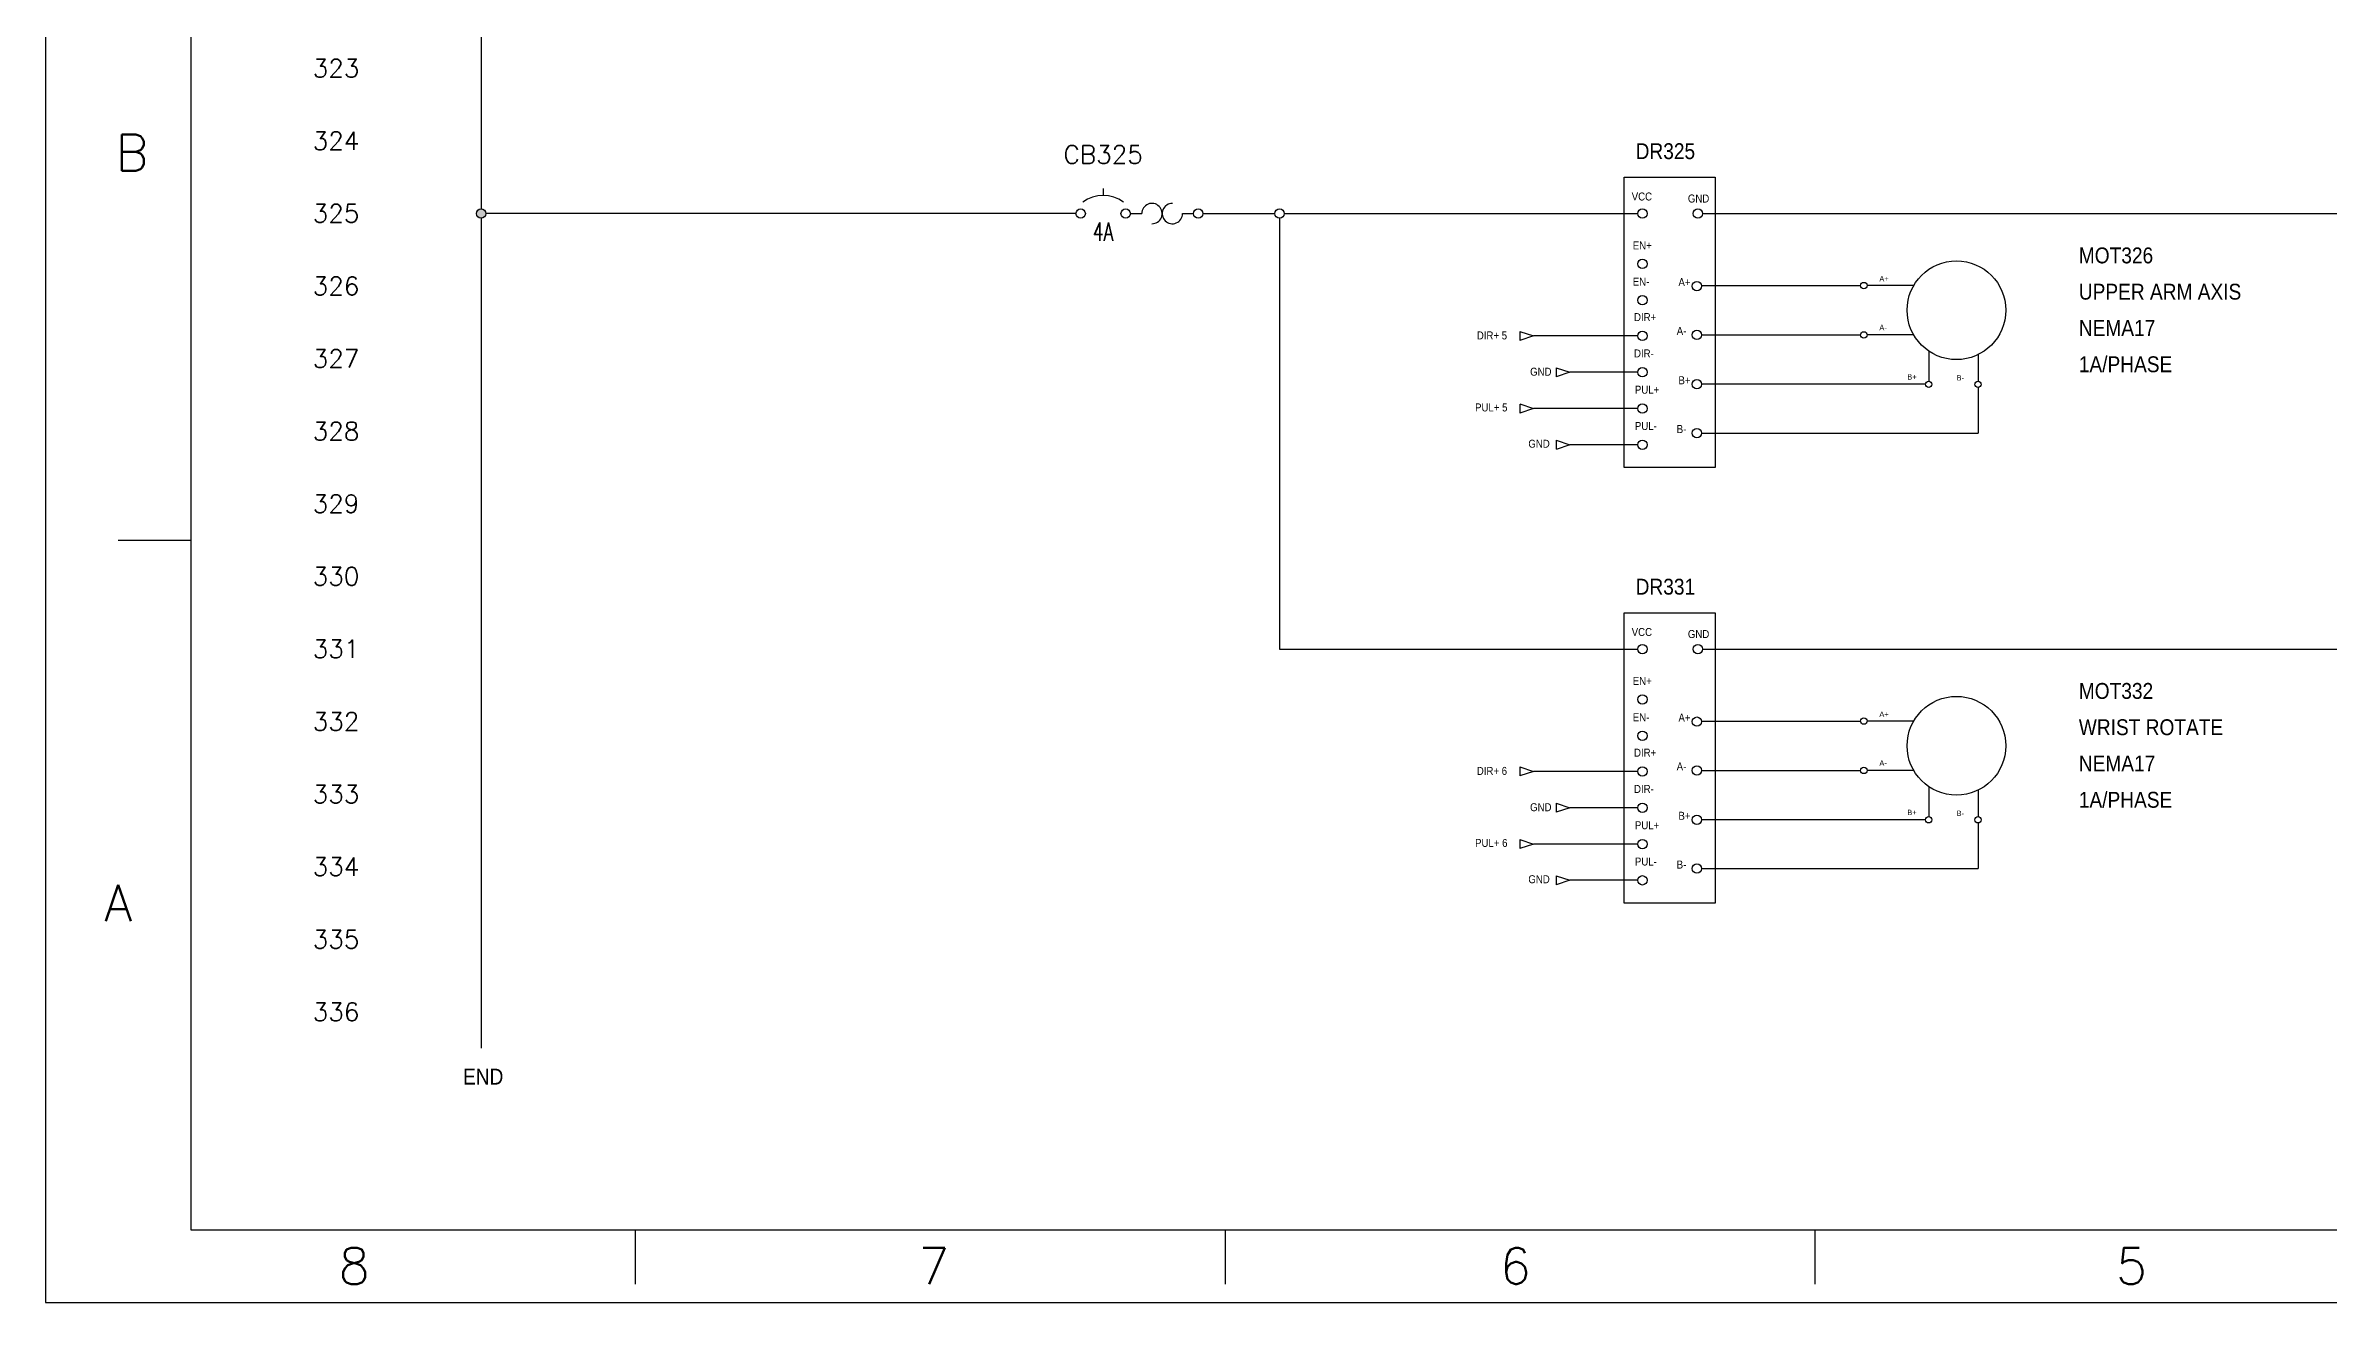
# Model space of a CAD drawing. Header units: inches. Extents: x 1.5 to 34, y 1.5 to 22.5.
# Drawn here: x 1.5 to 17.22, y 1.5 to 10.16 of the extents above; entities that cross this region are included whole.
import ezdxf
from ezdxf.enums import TextEntityAlignment as Align

# ---------------------------------------------------------------- set-up
doc = ezdxf.new("R2010")
doc.units = ezdxf.units.IN
doc.header["$MEASUREMENT"] = 0
for name, color, linetype in [('MISC', 7, 'Continuous'), ('PSYMS', 7, 'Continuous'), ('SYMS', 7, 'Continuous'), ('TAGS', 150, 'Continuous'), ('Title Block', 7, 'Continuous')]:
    doc.layers.add(name, color=color, linetype=linetype)
doc.styles.add('AW_TAG', font='txt', dxfattribs={"width": 0.9, "height": 0.109375})
doc.styles.add('Roman', font='romans')
doc.styles.add('WD', font='romans.shx')

# ---------------------------------------------------------------- blocks, each defined once
blk = doc.blocks.new('ANSI_border_D')
at = {"layer": 'Title Block'}
for p, q in [((0, 21), (0, 0)), ((1, 20.5), (1, 0.5)), ((0.5, 5.25), (1, 5.25)), ((1, 0.5), (31.5, 0.5)), ((4.062, 0.5), (4.062, 0.125)), ((8.125, 0.5), (8.125, 0.125)), ((12.187, 0.5), (12.187, 0.125)), ((0, 0), (32.5, 0))]:
    blk.add_line(p, q, dxfattribs=at)
at = {"layer": 'Title Block', "style": 'Roman'}
for s, p in [('B', (0.595, 7.919)), ('A', (0.5, 2.75)), ('8', (2.125, 0.25)), ('7', (6.119, 0.25)), ('6', (10.125, 0.25)), ('5', (14.369, 0.25))]:
    blk.add_text(s, height=0.25, dxfattribs=at).set_placement(p, align=Align.MIDDLE_CENTER)
blk = doc.blocks.new('HCB11TH')
for p, q in [((0, 0.173), (0, 0.126)), ((0.188, 0), (0.266, 0)), ((0.547, 0), (0.623, 0))]:
    blk.add_line(p, q)
for centre in [(-0.155, 0), (0.155, 0), (0.655, 0)]:
    blk.add_circle(centre, 0.0322)
for centre, radius, start, end in [((0, -0.109), 0.234, 53.1301, 126.8699), ((0.336, 0), 0.0703, 270.001, 180.002), ((0.477, 0), 0.0703, 90, 0.001)]:
    blk.add_arc(centre, radius, start, end)
at = {"style": 'WD', "width": 0.7}
for tag, p in [('INST', (-0.653, 0.431)), ('LOC', (-0.484, 0.431)), ('DESC1', (-0.327, 0.431)), ('DESC2', (-0.171, 0.431))]:
    blk.add_attdef(tag, text='', height=0.125, rotation=90, dxfattribs=at).set_placement(p, align=Align.CENTER)
at = {"style": 'WD'}
blk.add_attdef('TAG1', text='', height=0.125, rotation=90, dxfattribs=at).set_placement((-0.015, 0.421), align=Align.CENTER)
for tag, p, height, flags in [('X2LINK', (0, 0.219), 0.01, 1), ('FAMILY', (0.205, 0.152), 0.01, 9), ('X4TERM01', (-0.188, 0), 0.0125, 1), ('X8LINK', (0, 0), 0.01, 1), ('X1TERM02', (0.688, 0), 0.0125, 1)]:
    blk.add_attdef(tag, p, '', height=height, dxfattribs=dict(at, flags=flags))
at = {"linetype": 'Continuous', "style": 'WD', "flags": 9}
for tag, p in [('ASSYCODE', (0.219, 0.062)), ('MFG', (0.228, 0.089)), ('CAT', (0.23, 0.108))]:
    blk.add_attdef(tag, text='', height=0.01, dxfattribs=at).set_placement(p, align=Align.CENTER)
at = {"linetype": 'Continuous', "style": 'WD', "flags": 8}
blk.add_attdef('TERM01', text='', height=0.125, rotation=90, dxfattribs=at).set_placement((-0.361, 0.041), align=Align.TOP_RIGHT)
at = {"style": 'WD', "width": 0.7}
for tag, p in [('RATING1', (0, -0.188)), ('XREF', (0, -0.344))]:
    blk.add_attdef(tag, text='', height=0.125, dxfattribs=at).set_placement(p, align=Align.CENTER)
at = {"linetype": 'Continuous', "style": 'WD', "flags": 8}
blk.add_attdef('TERM02', text='', height=0.125, dxfattribs=at).set_placement((0.75, -0.031), align=Align.TOP_LEFT)
blk = doc.blocks.new('A$C2b08aa50')
at = {"layer": 'PSYMS', "style": 'AW_TAG', "width": 0.9}
blk.add_text('END', height=0.1094, dxfattribs=at).set_placement((0, 0))
blk = doc.blocks.new('HA1X1')
for p, q in [((-0.09375, 0.03125), (0, 0)), ((0, 0), (-0.09375, -0.03125))]:
    blk.add_line(p, q)
at = {"style": 'WD', "width": 0.9}
blk.add_attdef('DESC1', (0.1, 0.0406), '', height=0.125, dxfattribs=at)
at = {"style": 'WD', "flags": 1}
blk.add_attdef('X4TERM01', (0, 0), '', height=0.01, dxfattribs=at)
at = {"style": 'WD', "width": 0.9}
blk.add_attdef('DESC2', text='', height=0.125, dxfattribs=at).set_placement((0.1, -0.025), align=Align.TOP_LEFT)

msp = doc.modelspace()

# ---------------------------------------------------------------- hatches: boundary and pattern name
at = {"layer": 'PSYMS', "true_color": 0xffffff}
h = msp.add_hatch(color=7, dxfattribs=at)
h.dxf.hatch_style = 1
edge = h.paths.add_edge_path()
edge.add_ellipse((4.5, 21), major_axis=(0, 0.0322), ratio=1, start_angle=270, end_angle=360)
edge.add_ellipse((4.5, 21), major_axis=(0, 0.0322), ratio=1, start_angle=0, end_angle=180)
edge.add_ellipse((4.5, 21), major_axis=(0, 0.0322), ratio=1, start_angle=180, end_angle=270)
edge = h.paths.add_edge_path()
edge.add_ellipse((4.5, 18), major_axis=(0, 0.0322), ratio=1, start_angle=270, end_angle=360)
edge.add_ellipse((4.5, 18), major_axis=(0, 0.0322), ratio=1, start_angle=0, end_angle=180)
edge.add_ellipse((4.5, 18), major_axis=(0, 0.0322), ratio=1, start_angle=180, end_angle=270)
edge = h.paths.add_edge_path()
edge.add_ellipse((4.5, 15), major_axis=(0, 0.0322), ratio=1, start_angle=180, end_angle=270)
edge.add_ellipse((4.5, 15), major_axis=(0, 0.0322), ratio=1, start_angle=270, end_angle=360)
edge.add_ellipse((4.5, 15), major_axis=(0, 0.0322), ratio=1, start_angle=0, end_angle=180)
edge = h.paths.add_edge_path()
edge.add_ellipse((4.5, 9), major_axis=(0, 0.0322), ratio=1, start_angle=270, end_angle=360)
edge.add_ellipse((4.5, 9), major_axis=(0, 0.0322), ratio=1, start_angle=0, end_angle=180)
edge.add_ellipse((4.5, 9), major_axis=(0, 0.0322), ratio=1, start_angle=180, end_angle=270)
edge = h.paths.add_edge_path()
edge.add_ellipse((31, 6), major_axis=(0, 0.0322), ratio=1, start_angle=180, end_angle=360)
edge.add_ellipse((31, 6), major_axis=(0, 0.0322), ratio=1, start_angle=0, end_angle=90)
edge.add_ellipse((31, 6), major_axis=(0, 0.0322), ratio=1, start_angle=90, end_angle=180)
edge = h.paths.add_edge_path()
edge.add_ellipse((31, 9), major_axis=(0, 0.0322), ratio=1, start_angle=180, end_angle=360)
edge.add_ellipse((31, 9), major_axis=(0, 0.0322), ratio=1, start_angle=0, end_angle=90)
edge.add_ellipse((31, 9), major_axis=(0, 0.0322), ratio=1, start_angle=90, end_angle=180)
edge = h.paths.add_edge_path()
edge.add_ellipse((31, 12), major_axis=(0, 0.0322), ratio=1, start_angle=180, end_angle=360)
edge.add_ellipse((31, 12), major_axis=(0, 0.0322), ratio=1, start_angle=0, end_angle=90)
edge.add_ellipse((31, 12), major_axis=(0, 0.0322), ratio=1, start_angle=90, end_angle=180)
edge = h.paths.add_edge_path()
edge.add_ellipse((31, 15), major_axis=(0, 0.0322), ratio=1, start_angle=180, end_angle=360)
edge.add_ellipse((31, 15), major_axis=(0, 0.0322), ratio=1, start_angle=0, end_angle=90)
edge.add_ellipse((31, 15), major_axis=(0, 0.0322), ratio=1, start_angle=90, end_angle=180)
edge = h.paths.add_edge_path()
edge.add_ellipse((31, 18.004), major_axis=(0, 0.0322), ratio=1, start_angle=180, end_angle=360)
edge.add_ellipse((31, 18.004), major_axis=(0, 0.0322), ratio=1, start_angle=0, end_angle=90)
edge.add_ellipse((31, 18.004), major_axis=(0, 0.0322), ratio=1, start_angle=90, end_angle=180)
edge = h.paths.add_edge_path()
edge.add_ellipse((31, 21), major_axis=(0, 0.0322), ratio=1, start_angle=180, end_angle=360)
edge.add_ellipse((31, 21), major_axis=(0, 0.0322), ratio=1, start_angle=0, end_angle=90)
edge.add_ellipse((31, 21), major_axis=(0, 0.0322), ratio=1, start_angle=90, end_angle=180)

# ---------------------------------------------------------------- linework, layer by layer
at = {"layer": 'PSYMS'}
for p, q in [((4.5, 14.968), (4.5, 9.032)), ((4.5, 8.968), (4.5, 3.25)), ((8.598, 9), (4.532, 9)), ((9.473, 9), (9.968, 9)), ((10, 8.968), (10, 6)), ((10.032, 9), (12.468, 9)), ((12.914, 9), (30.968, 9)), ((12.907, 8.504), (14.003, 8.504)), ((14.369, 8.504), (14.047, 8.504)), ((11.656, 8.188), (11.656, 8.126)), ((12.468, 8.157), (11.75, 8.157)), ((12.907, 8.164), (14.003, 8.164)), ((14.369, 8.164), (14.047, 8.164)), ((14.472, 8.053), (14.472, 7.846)), ((14.812, 8.028), (14.812, 7.846)), ((11.906, 7.938), (11.906, 7.876)), ((12.468, 7.907), (12, 7.907)), ((14.45, 7.824), (12.907, 7.824)), ((14.812, 7.802), (14.812, 7.488)), ((11.656, 7.688), (11.656, 7.626)), ((12.468, 7.657), (11.75, 7.657)), ((11.906, 7.438), (11.906, 7.376)), ((12.468, 7.407), (12, 7.407)), ((12.907, 7.488), (14.812, 7.488)), ((10, 6), (12.468, 6)), ((12.914, 6), (30.968, 6)), ((12.907, 5.504), (14.003, 5.504)), ((14.369, 5.504), (14.047, 5.504)), ((11.656, 5.188), (11.656, 5.126)), ((12.468, 5.157), (11.75, 5.157)), ((12.907, 5.164), (14.003, 5.164)), ((14.369, 5.164), (14.047, 5.164)), ((14.472, 5.053), (14.472, 4.846)), ((11.906, 4.938), (11.906, 4.876)), ((12.468, 4.907), (12, 4.907)), ((14.812, 5.028), (14.812, 4.846)), ((14.45, 4.824), (12.907, 4.824)), ((14.812, 4.802), (14.812, 4.488)), ((11.656, 4.688), (11.656, 4.626)), ((12.468, 4.657), (11.75, 4.657)), ((11.906, 4.438), (11.906, 4.376)), ((12.468, 4.407), (12, 4.407)), ((12.907, 4.488), (14.812, 4.488))]:
    msp.add_line(p, q, dxfattribs=at)
for points in [[(13, 7.25), (12.375, 7.25), (12.375, 9.25), (13, 9.25)], [(13, 4.25), (12.375, 4.25), (12.375, 6.25), (13, 6.25)]]:
    msp.add_lwpolyline(points, close=True, dxfattribs=at)
for centre in [(14.663, 8.334), (14.663, 5.334)]:
    msp.add_circle(centre, 0.34, dxfattribs=at)
for centre, major_axis in [((4.5, 9), (0, 0.0322)), ((10, 9), (0, 0.0322)), ((12.5, 9), (0, 0.0322)), ((12.882, 9), (0, 0.0322)), ((12.5, 8.653), (0, 0.0322)), ((12.875, 8.5), (0, 0.0322)), ((14.025, 8.504), (0, 0.0219)), ((12.5, 8.403), (0, 0.0322)), ((12.5, 8.157), (0, 0.0322)), ((12.875, 8.164), (0, 0.0322)), ((14.025, 8.164), (0, 0.0219)), ((12.5, 7.907), (0, 0.0322)), ((12.875, 7.824), (0, 0.0322)), ((14.472, 7.824), (0, 0.0219)), ((14.812, 7.824), (0, 0.0219)), ((12.5, 7.657), (0, 0.0322)), ((12.5, 7.407), (0, 0.0322)), ((12.875, 7.488), (0, 0.0322)), ((12.5, 6), (0, 0.0322)), ((12.882, 6), (0, 0.0322)), ((12.5, 5.653), (0, 0.0322)), ((12.875, 5.5), (0, 0.0322)), ((14.025, 5.504), (0, 0.0219)), ((12.5, 5.403), (0, 0.0322)), ((12.5, 5.157), (0, 0.0322)), ((12.875, 5.164), (0, 0.0322)), ((14.025, 5.164), (0, 0.0219)), ((12.5, 4.907), (0, 0.0322)), ((12.875, 4.824), (0, 0.0322)), ((14.472, 4.824), (0, 0.0219)), ((14.812, 4.824), (0, 0.0219)), ((12.5, 4.657), (0, 0.0322)), ((12.5, 4.407), (0, 0.0322)), ((12.875, 4.488), (0, 0.0322))]:
    msp.add_ellipse(centre, major_axis=major_axis, ratio=1, dxfattribs=at)

# ---------------------------------------------------------------- block references
msp.add_blockref('ANSI_border_D', (1.5, 1.5))
for name, p in [('HA1X1', (11.75, 8.157)), ('HA1X1', (11.75, 8.157)), ('HA1X1', (12, 7.907)), ('HA1X1', (12, 7.907)), ('HA1X1', (11.75, 7.657)), ('HA1X1', (11.75, 7.657)), ('HA1X1', (12, 7.407)), ('HA1X1', (12, 7.407)), ('HA1X1', (11.75, 5.157)), ('HA1X1', (11.75, 5.157)), ('HA1X1', (12, 4.907)), ('HA1X1', (12, 4.907)), ('HA1X1', (11.75, 4.657)), ('HA1X1', (11.75, 4.657)), ('HA1X1', (12, 4.407)), ('HA1X1', (12, 4.407)), ('A$C2b08aa50', (4.375, 3))]:
    msp.add_blockref(name, p, dxfattribs=at)
at = {"layer": 'SYMS'}
ref = msp.add_blockref('HCB11TH', (8.785, 9), dxfattribs=at)
ref.add_attrib('RATING1', '4A', dxfattribs={"layer": 'MISC', "height": 0.125, "style": 'WD', "width": 0.7}).set_placement((8.785, 8.813), align=Align.CENTER)
ref.add_attrib('TAG1', 'CB325', dxfattribs={"layer": 'TAGS', "color": 0, "height": 0.125, "style": 'WD'}).set_placement((8.785, 9.344), align=Align.CENTER)

# ---------------------------------------------------------------- texts
at = {"style": 'WD'}
for s, p in [('323', (3.661, 10.001)), ('324', (3.661, 9.501)), ('325', (3.661, 9.001)), ('326', (3.661, 8.501)), ('327', (3.661, 8.001)), ('328', (3.661, 7.501)), ('329', (3.661, 7.001)), ('330', (3.661, 6.501)), ('331', (3.661, 6.001)), ('332', (3.661, 5.501)), ('333', (3.661, 5.001)), ('334', (3.661, 4.501)), ('335', (3.661, 4.001)), ('336', (3.661, 3.501))]:
    msp.add_text(s, height=0.125, dxfattribs=at).set_placement(p, align=Align.MIDDLE_RIGHT)
at = {"layer": 'PSYMS', "style": 'AW_TAG', "width": 0.9}
for s, height, p in [('DR325', 0.1094, (12.453, 9.375)), ('VCC', 0.0551, (12.426, 9.09)), ('GND', 0.0551, (12.813, 9.076)), ('EN+', 0.0551, (12.433, 8.753)), ('MOT326', 0.1094, (15.506, 8.657)), ('EN-', 0.0551, (12.433, 8.503)), ('A+', 0.0551, (12.748, 8.5)), ('A+', 0.0375, (14.132, 8.532)), ('UPPER ARM AXIS', 0.10938, (15.506, 8.407)), ('DIR+ 5 ', 0.0551, (11.359, 8.133)), ('DIR+', 0.0551, (12.442, 8.259)), ('A-', 0.0551, (12.736, 8.164)), ('A-', 0.0375, (14.132, 8.196)), ('NEMA17', 0.1094, (15.506, 8.157)), ('DIR-', 0.0551, (12.442, 8.009)), ('1A/PHASE', 0.1094, (15.506, 7.907)), ('GND', 0.0551, (11.726, 7.883)), ('B+', 0.0551, (12.748, 7.824)), ('B+', 0.0375, (14.324, 7.856)), ('B-', 0.0375, (14.664, 7.85)), ('PUL+', 0.0551, (12.448, 7.759)), ('PUL+ 5', 0.0551, (11.347, 7.637)), ('PUL-', 0.0551, (12.448, 7.509)), ('GND', 0.0551, (11.714, 7.387)), ('B-', 0.0551, (12.736, 7.488)), ('DR331', 0.1094, (12.453, 6.375)), ('VCC', 0.0551, (12.426, 6.09)), ('GND', 0.0551, (12.813, 6.076)), ('EN+', 0.0551, (12.433, 5.753)), ('MOT332', 0.1094, (15.506, 5.657)), ('EN-', 0.0551, (12.433, 5.503)), ('A+', 0.0551, (12.748, 5.5)), ('A+', 0.0375, (14.132, 5.532)), ('WRIST ROTATE', 0.10938, (15.506, 5.407)), ('DIR+', 0.0551, (12.442, 5.259)), ('A-', 0.0551, (12.736, 5.164)), ('A-', 0.0375, (14.132, 5.196)), ('NEMA17', 0.1094, (15.506, 5.157)), ('DIR+ 6', 0.0551, (11.359, 5.133)), ('DIR-', 0.0551, (12.442, 5.009)), ('GND', 0.0551, (11.726, 4.883)), ('B+', 0.0551, (12.748, 4.824)), ('B+', 0.0375, (14.324, 4.856)), ('B-', 0.0375, (14.664, 4.85)), ('1A/PHASE', 0.1094, (15.506, 4.907)), ('PUL+', 0.0551, (12.448, 4.759)), ('PUL+ 6', 0.0551, (11.347, 4.637)), ('PUL-', 0.0551, (12.448, 4.509)), ('GND', 0.0551, (11.714, 4.387)), ('B-', 0.0551, (12.736, 4.488))]:
    msp.add_text(s, height=height, dxfattribs=at).set_placement(p)

doc.saveas('drawing.dxf')
